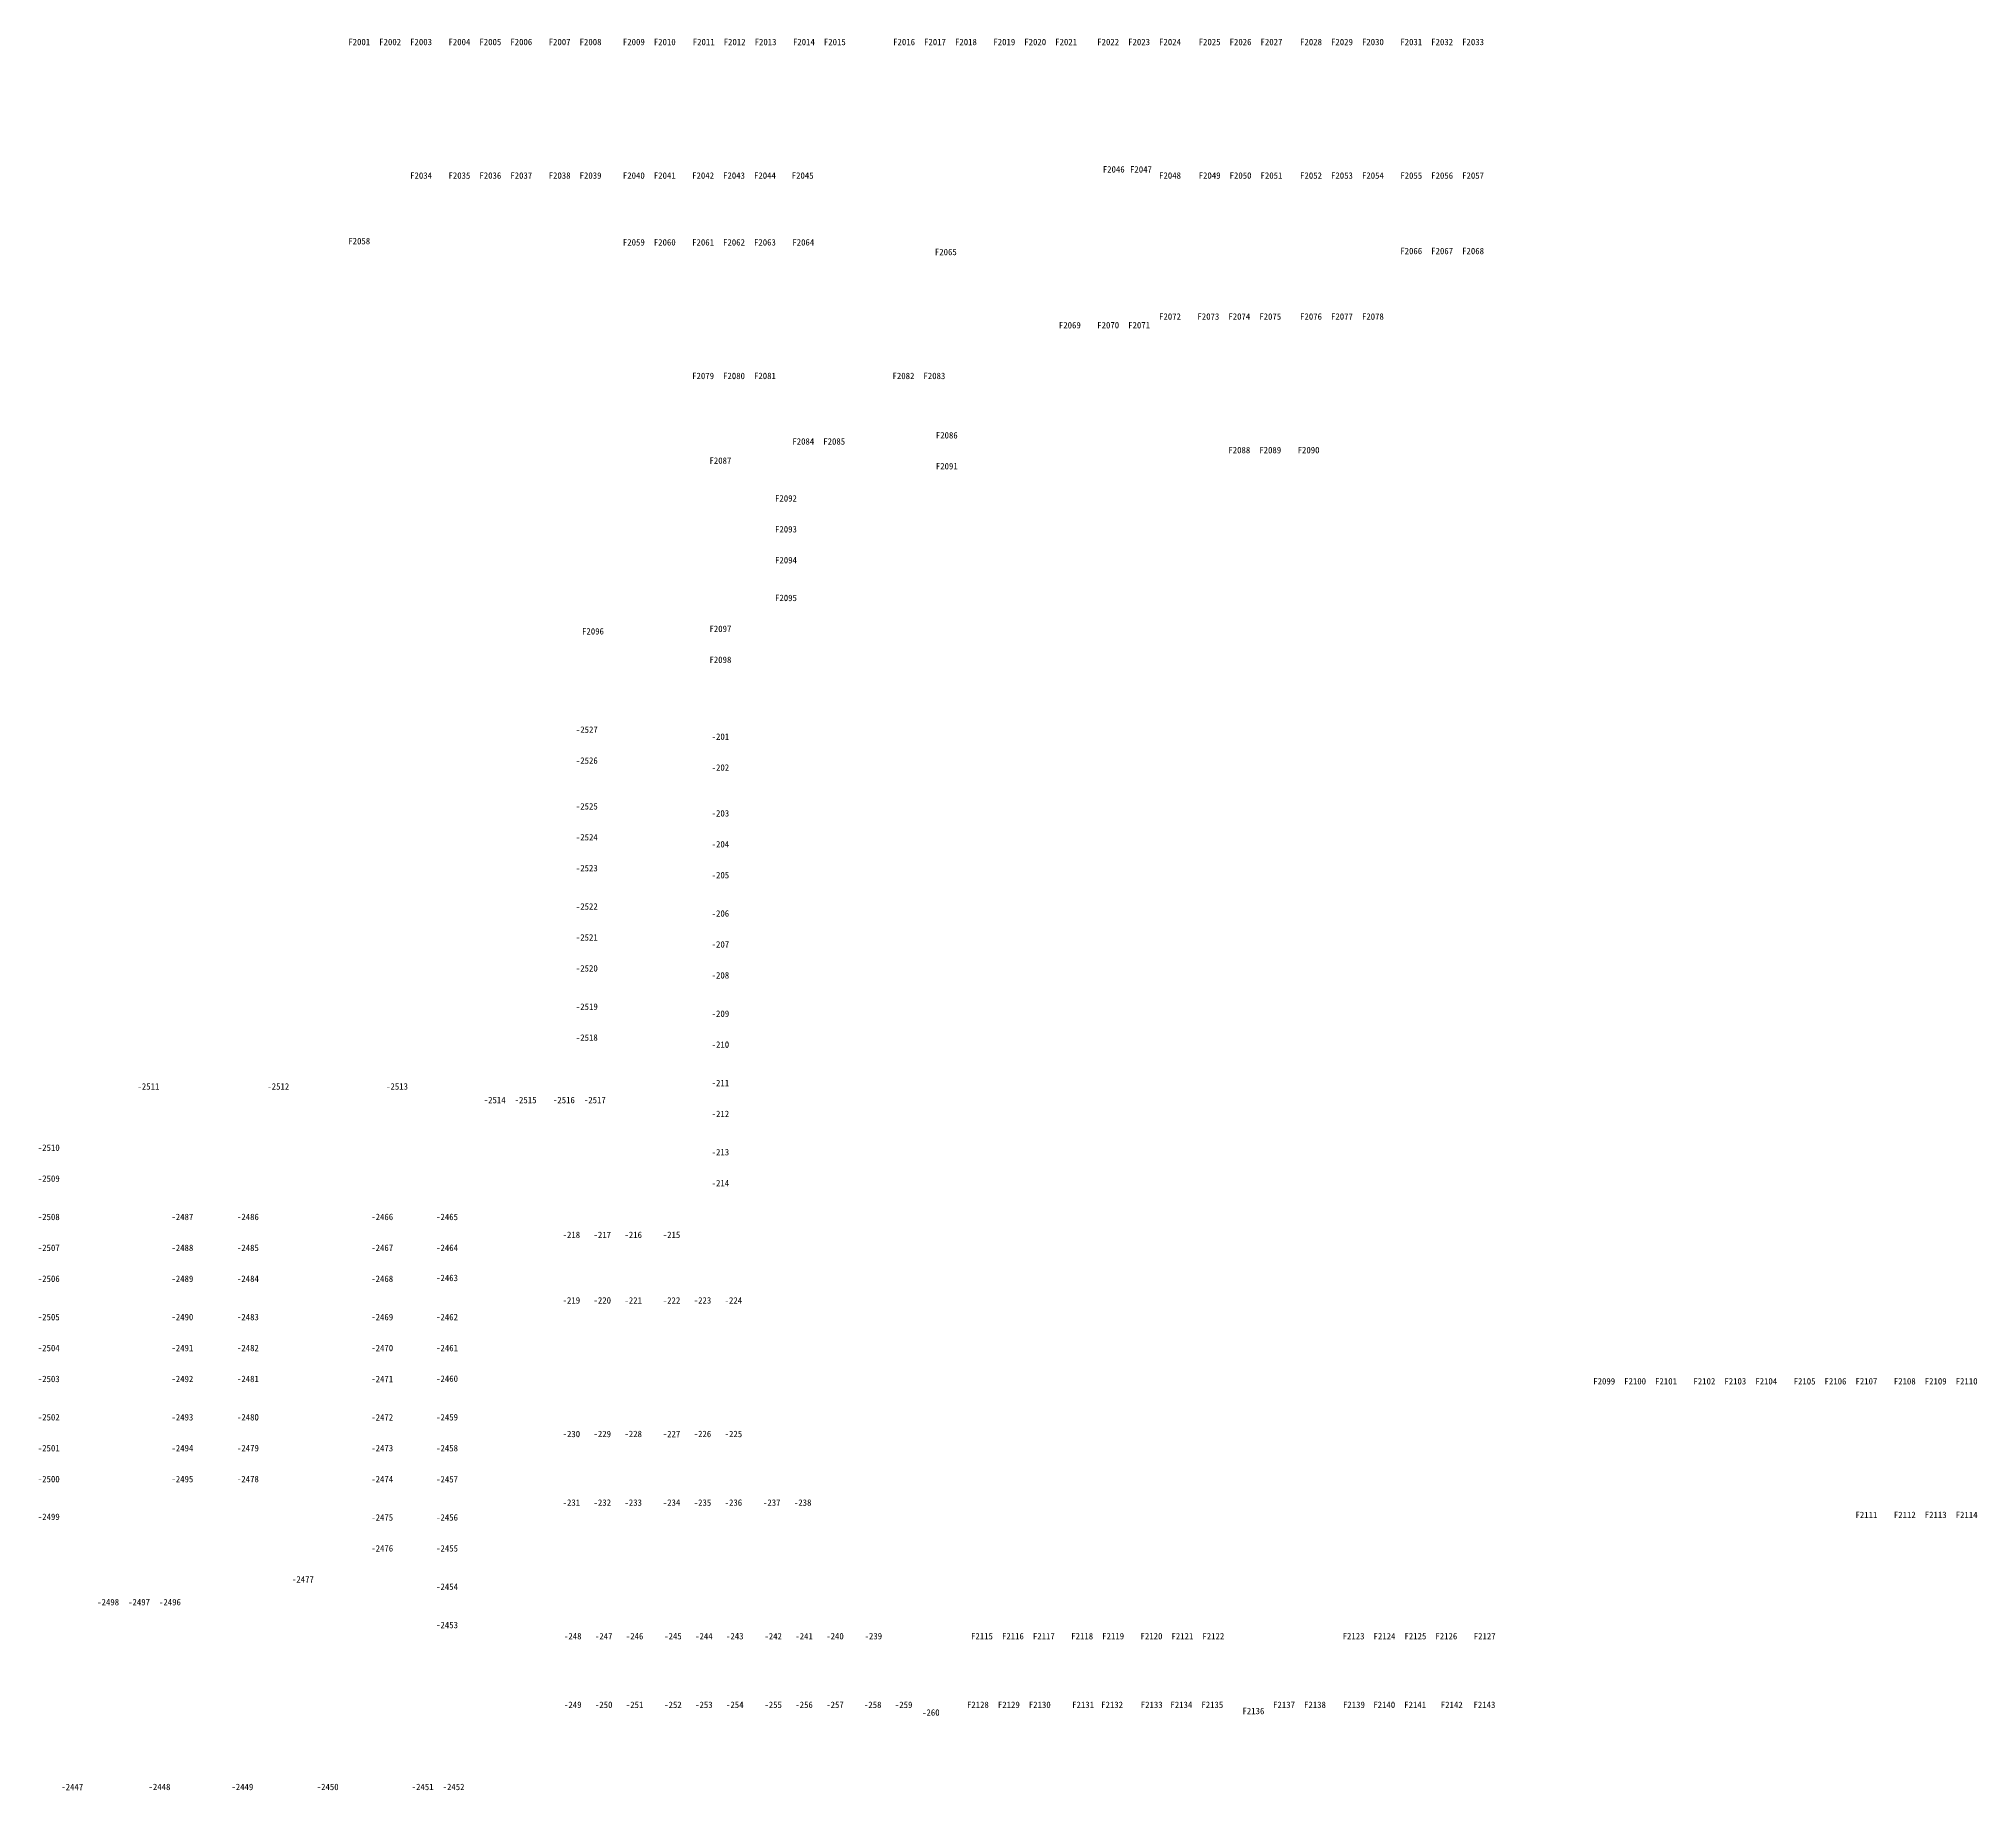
# Model space of a CAD drawing. Header units: millimetres. Extents: x -990709 to 218990, y -633409 to -276709.
# Drawn here: x -990709 to -833992, y -454454 to -312836 of the extents above; entities that cross this region are included whole.
import ezdxf
from ezdxf.enums import TextEntityAlignment as Align

# ---------------------------------------------------------------- set-up
doc = ezdxf.new("R2010")
doc.units = ezdxf.units.MM
doc.header["$LTSCALE"] = 100
doc.layers.add('A-TITLE', color=222, linetype='Continuous')
doc.styles.add('华文细黑', font='STXIHEI.TTF')

msp = doc.modelspace()

# ---------------------------------------------------------------- texts
at = {"layer": 'A-TITLE', "style": '华文细黑'}
for s, p in [('F2001', (-964800, -313100, 0)), ('F2002', (-962300, -313100, 0)), ('F2003', (-959800, -313100, 0)), ('F2004', (-956700, -313100, 0)), ('F2005', (-954200, -313100, 0)), ('F2006', (-951700, -313100, 0)), ('F2007', (-948600, -313100, 0)), ('F2008', (-946100, -313100, 0)), ('F2009', (-942600, -313100, 0)), ('F2010', (-940100, -313100, 0)), ('F2011', (-936950, -313100, 0)), ('F2012', (-934450, -313100, 0)), ('F2013', (-931950, -313100, 0)), ('F2014', (-928850, -313100, 0)), ('F2015', (-926350, -313100, 0)), ('F2016', (-920750, -313100, 0)), ('F2017', (-918250, -313100, 0)), ('F2018', (-915750, -313100, 0)), ('F2019', (-912650, -313100, 0)), ('F2020', (-910150, -313100, 0)), ('F2021', (-907650, -313100, 0)), ('F2022', (-904250, -313100, 0)), ('F2023', (-901750, -313100, 0)), ('F2024', (-899250, -313100, 0)), ('F2025', (-896050, -313100, 0)), ('F2026', (-893550, -313100, 0)), ('F2027', (-891050, -313100, 0)), ('F2028', (-887850, -313100, 0)), ('F2029', (-885350, -313100, 0)), ('F2030', (-882850, -313100, 0)), ('F2031', (-879750, -313100, 0)), ('F2032', (-877250, -313100, 0)), ('F2033', (-874750, -313100, 0)), ('F2034', (-959800, -323900, 0)), ('F2035', (-956700, -323900, 0)), ('F2036', (-954200, -323900, 0)), ('F2037', (-951700, -323900, 0)), ('F2038', (-948600, -323900, 0)), ('F2039', (-946100, -323900, 0)), ('F2040', (-942600, -323900, 0)), ('F2041', (-940100, -323900, 0)), ('F2042', (-937000, -323900, 0)), ('F2043', (-934500, -323900, 0)), ('F2044', (-932000, -323900, 0)), ('F2045', (-928950, -323900, 0)), ('F2046', (-903800, -323400, 0)), ('F2047', (-901600, -323400, 0)), ('F2048', (-899250, -323900, 0)), ('F2049', (-896050, -323900, 0)), ('F2050', (-893550, -323900, 0)), ('F2051', (-891050, -323900, 0)), ('F2052', (-887850, -323900, 0)), ('F2053', (-885350, -323900, 0)), ('F2054', (-882850, -323900, 0)), ('F2055', (-879750, -323900, 0)), ('F2056', (-877250, -323900, 0)), ('F2057', (-874750, -323900, 0)), ('F2058', (-964800, -329200, 0)), ('F2059', (-942600, -329300, 0)), ('F2060', (-940100, -329300, 0)), ('F2061', (-937000, -329300, 0)), ('F2062', (-934500, -329300, 0)), ('F2063', (-932000, -329300, 0)), ('F2064', (-928900, -329300, 0)), ('F2065', (-917377, -330080, 0)), ('F2066', (-879750, -330000, 0)), ('F2067', (-877250, -330000, 0)), ('F2068', (-874750, -330000, 0)), ('F2072', (-899250, -335300, 0)), ('F2073', (-896150, -335300, 0)), ('F2074', (-893650, -335300, 0)), ('F2075', (-891150, -335300, 0)), ('F2076', (-887850, -335300, 0)), ('F2077', (-885350, -335300, 0)), ('F2078', (-882850, -335300, 0)), ('F2069', (-907350, -336000, 0)), ('F2070', (-904250, -336000, 0)), ('F2071', (-901750, -336000, 0)), ('F2079', (-937000, -340100, 0)), ('F2080', (-934500, -340100, 0)), ('F2081', (-932000, -340100, 0)), ('F2082', (-920800, -340100, 0)), ('F2083', (-918300, -340100, 0)), ('F2086', (-917300, -344900, 0)), ('F2084', (-928900, -345400, 0)), ('F2085', (-926400, -345400, 0)), ('F2088', (-893650, -346100, 0)), ('F2089', (-891150, -346100, 0)), ('F2090', (-888050, -346100, 0)), ('F2087', (-935600, -346950, 0)), ('F2091', (-917300, -347400, 0)), ('F2092', (-930300, -350000, 0)), ('F2093', (-930300, -352500, 0)), ('F2094', (-930300, -355000, 0)), ('F2095', (-930300, -358050, 0)), ('F2097', (-935600, -360550, 0)), ('F2096', (-945900, -360750, 0)), ('F2098', (-935600, -363050, 0)), ('-2527', (-946400, -368700, 0)), ('-201', (-935600, -369266.8)), ('-2526', (-946400, -371200, 0)), ('-202', (-935600, -371766.8)), ('-2525', (-946400, -374900, 0)), ('-203', (-935600, -375466.8)), ('-2524', (-946400, -377400, 0)), ('-204', (-935600, -377966.8)), ('-2523', (-946400, -379900)), ('-205', (-935600, -380466.8, 0)), ('-2522', (-946400, -383000, 0)), ('-206', (-935600, -383566.8)), ('-2521', (-946400, -385500)), ('-207', (-935600, -386066.8, 0)), ('-2520', (-946400, -388000, 0)), ('-208', (-935600, -388566.8, 0)), ('-2519', (-946400, -391100, 0)), ('-209', (-935600, -391666.8)), ('-2518', (-946400, -393600)), ('-210', (-935600, -394166.8, 0)), ('-2511', (-981843.3, -397550.3)), ('-2512', (-971343.3, -397550.3)), ('-2513', (-961743.3, -397550.3)), ('-211', (-935600, -397266.8)), ('-2514', (-953850, -398650)), ('-2515', (-951350, -398650, 0)), ('-2516', (-948250, -398650, 0)), ('-2517', (-945750, -398650, 0)), ('-212', (-935600, -399766.8, 0)), ('-2510', (-989900, -402500)), ('-213', (-935600, -402866.8)), ('-2509', (-989900, -405000, 0)), ('-214', (-935600, -405366.8)), ('-2508', (-989900, -408100, 0)), ('-2487', (-979100, -408100, 0)), ('-2486', (-973800, -408100, 0)), ('-2466', (-962941.5, -408100, 0)), ('-2465', (-957700, -408100, 0)), ('-2507', (-989900, -410600, 0)), ('-2488', (-979100, -410600, 0)), ('-2485', (-973800, -410600, 0)), ('-2467', (-962941.5, -410600, 0)), ('-2464', (-957700, -410600, 0)), ('-218', (-947650, -409550)), ('-217', (-945150, -409550)), ('-216', (-942650, -409550, 0)), ('-215', (-939550, -409550, 0)), ('-2506', (-989900, -413100, 0)), ('-2489', (-979100, -413100)), ('-2484', (-973800, -413100)), ('-2468', (-962941.5, -413100)), ('-2463', (-957700, -413032.8, 0)), ('-219', (-947650, -414850)), ('-220', (-945150, -414850)), ('-221', (-942650, -414850, 0)), ('-222', (-939550, -414850)), ('-223', (-937048.5, -414850, 0)), ('-224', (-934550, -414850)), ('-2505', (-989900, -416200, 0)), ('-2490', (-979100, -416200, 0)), ('-2483', (-973800, -416200, 0)), ('-2469', (-962941.5, -416200, 0)), ('-2462', (-957700, -416200, 0)), ('-2504', (-989900, -418700, 0)), ('-2491', (-979100, -418700, 0)), ('-2482', (-973800, -418700, 0)), ('-2470', (-962941.5, -418700, 0)), ('-2461', (-957700, -418700, 0)), ('-2503', (-989900, -421200, 0)), ('-2492', (-979100, -421200)), ('-2481', (-973800, -421200)), ('-2471', (-962941.5, -421200)), ('-2460', (-957700, -421181.8, 0)), ('F2099', (-864150, -421390, 0)), ('F2100', (-861650, -421390, 0)), ('F2101', (-859150, -421390, 0)), ('F2102', (-856050, -421390, 0)), ('F2103', (-853550, -421390, 0)), ('F2104', (-851050, -421390, 0)), ('F2105', (-847950, -421390, 0)), ('F2106', (-845450, -421390, 0)), ('F2107', (-842950, -421390, 0)), ('F2108', (-839850, -421390, 0)), ('F2109', (-837350, -421390, 0)), ('F2110', (-834850, -421390, 0)), ('-2502', (-989900, -424300, 0)), ('-2493', (-979100, -424300, 0)), ('-2480', (-973800, -424300, 0)), ('-2472', (-962941.5, -424300, 0)), ('-2459', (-957700, -424300, 0)), ('-230', (-947650, -425650, 0)), ('-229', (-945150, -425650, 0)), ('-228', (-942650, -425650)), ('-227', (-939550, -425650, 0)), ('-226', (-937050, -425650, 0)), ('-225', (-934550, -425650)), ('-2501', (-989900, -426800, 0)), ('-2494', (-979100, -426800, 0)), ('-2479', (-973800, -426800, 0)), ('-2473', (-962941.5, -426800, 0)), ('-2458', (-957700, -426800, 0)), ('-2500', (-989900, -429300, 0)), ('-2495', (-979100, -429300)), ('-2478', (-973800, -429300)), ('-2474', (-962941.5, -429300)), ('-2457', (-957700, -429311.3, 0)), ('-231', (-947650, -431200, 0)), ('-232', (-945150, -431200, 0)), ('-233', (-942650, -431200, 0)), ('-234', (-939550, -431200, 0)), ('-235', (-937050, -431200, 0)), ('-236', (-934550, -431200, 0)), ('-237', (-931450, -431200, 0)), ('-238', (-928950, -431200, 0)), ('-2499', (-989900, -432350, 0)), ('-2475', (-962941.5, -432400, 0)), ('-2456', (-957700, -432400, 0)), ('F2111', (-842950, -432190, 0)), ('F2112', (-839850, -432190, 0)), ('F2113', (-837350, -432190, 0)), ('F2114', (-834850, -432190, 0)), ('-2476', (-962941.5, -434900, 0)), ('-2455', (-957700, -434900, 0)), ('-2477', (-969349.2, -437400)), ('-2454', (-957700, -438000, 0)), ('-2498', (-985100, -439250)), ('-2497', (-982600, -439250)), ('-2496', (-980100, -439250)), ('-2453', (-957700, -441100, 0)), ('-248', (-947536.8, -442000, 0)), ('-247', (-945036.8, -442000, 0)), ('-246', (-942536.8, -442000, 0)), ('-245', (-939436.8, -442000, 0)), ('-244', (-936936.8, -442000, 0)), ('-243', (-934436.8, -442000, 0)), ('-242', (-931336.8, -442000, 0)), ('-241', (-928836.8, -442000, 0)), ('-240', (-926336.8, -442000, 0)), ('-239', (-923236.8, -442000, 0)), ('F2115', (-914450, -442000, 0)), ('F2116', (-911950, -442000, 0)), ('F2117', (-909450, -442000, 0)), ('F2118', (-906350, -442000, 0)), ('F2119', (-903850, -442000, 0)), ('F2120', (-900750, -442000, 0)), ('F2121', (-898249.9, -442000, 0)), ('F2122', (-895749.9, -442000, 0)), ('F2123', (-884411.7, -442000, 0)), ('F2124', (-881911.7, -442000, 0)), ('F2125', (-879411.7, -442000, 0)), ('F2126', (-876911.7, -442000, 0)), ('F2127', (-873811.7, -442000, 0)), ('-249', (-947536.8, -447550, 0)), ('-250', (-945036.8, -447550, 0)), ('-251', (-942536.8, -447550, 0)), ('-252', (-939436.8, -447550, 0)), ('-253', (-936936.8, -447550, 0)), ('-254', (-934436.8, -447550, 0)), ('-255', (-931336.8, -447550, 0)), ('-256', (-928836.8, -447550, 0)), ('-257', (-926336.8, -447550, 0)), ('-258', (-923286.8, -447550, 0)), ('-259', (-920786.8, -447550, 0)), ('-260', (-918586.8, -448173.5, 0)), ('F2128', (-914782, -447550, 0)), ('F2129', (-912282, -447550, 0)), ('F2130', (-909782, -447550, 0)), ('F2131', (-906277.7, -447550, 0)), ('F2132', (-903932, -447550, 0)), ('F2133', (-900730.3, -447550, 0)), ('F2134', (-898332, -447550, 0)), ('F2135', (-895832, -447550, 0)), ('F2136', (-892508.7, -448050, 0)), ('F2137', (-890032, -447550, 0)), ('F2138', (-887532, -447550, 0)), ('F2139', (-884383, -447550, 0)), ('F2140', (-881932, -447550, 0)), ('F2141', (-879432, -447550, 0)), ('F2142', (-876476.6, -447550, 0)), ('F2143', (-873832, -447550, 0)), ('-2447', (-988000, -454190)), ('-2448', (-980950, -454190, 0)), ('-2449', (-974250, -454190, 0)), ('-2450', (-967350, -454190, 0)), ('-2451', (-959673.3, -454190, 0)), ('-2452', (-957173.3, -454190, 0))]:
    msp.add_text(s, height=520, dxfattribs=at).set_placement(p, align=Align.MIDDLE)

doc.saveas('drawing.dxf')
